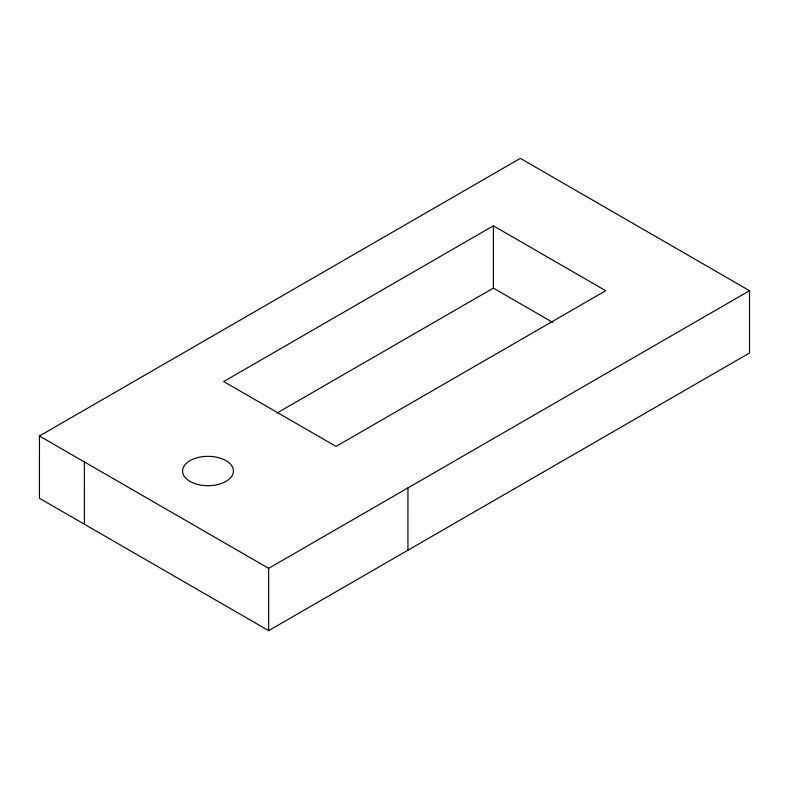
<?xml version="1.0" encoding="UTF-8"?>
<svg xmlns="http://www.w3.org/2000/svg" width="789" height="789" viewBox="0 0 789 789"><rect width="100%" height="100%" fill="white"/><g stroke="black" fill="none" stroke-linecap="round" stroke-linejoin="round"><path stroke-width="1.18" d="M39.46 436.001L39.45 498.283L268.654 630.638L749.55 352.979L749.55 290.697L520.346 158.362L39.46 436.001L268.654 568.336L268.654 630.638M84.393 524.231L84.403 461.95M407.943 550.209L407.952 487.927M493.372 225.832L223.691 381.541L336.045 446.406L605.725 290.697L493.372 225.832L493.372 288.113L276.988 413.041M268.654 568.336L749.55 290.697M493.372 288.113L552.724 322.385M190.011 481.418A25.426 14.675 0 0 0 232.548 474.83A25.426 14.675 0 0 0 201.412 456.851A25.426 14.675 0 0 0 190.011 481.418"/></g></svg>
